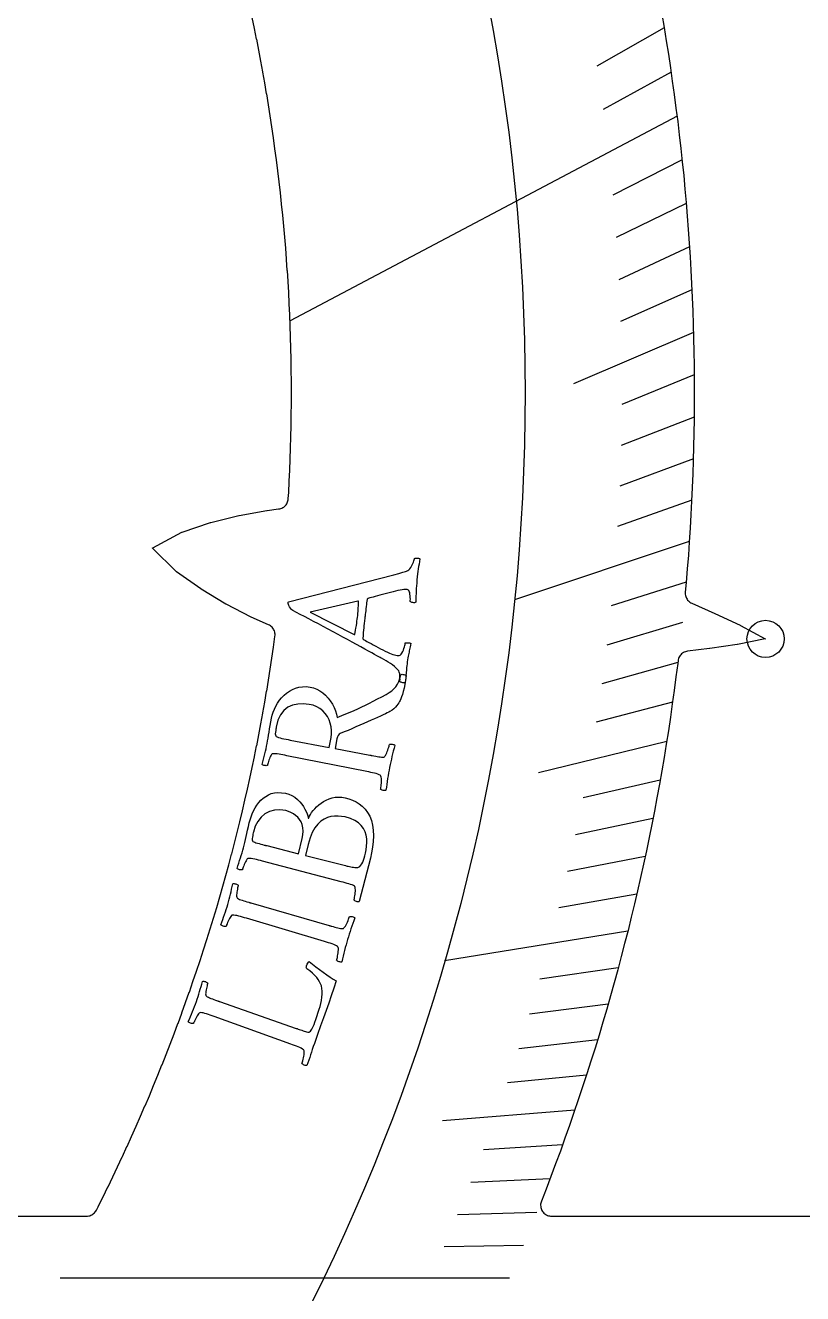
# Model space of a CAD drawing. Header units: millimetres. Extents: x -70 to 70, y -70 to 70.
# Drawn here: x 34.99 to 52.59, y -0.35 to 28.38 of the extents above; entities that cross this region are included whole.
import ezdxf

# ---------------------------------------------------------------- set-up
doc = ezdxf.new("R2010")
doc.units = ezdxf.units.MM
for name, color, linetype in [('CUT_INNER', 6, 'Continuous'), ('ENGRAVE', 7, 'Continuous'), ('ENGRAVE_FINE', 8, 'Continuous'), ('TEXT', 5, 'Continuous')]:
    doc.layers.add(name, color=color, linetype=linetype)

msp = doc.modelspace()

# ---------------------------------------------------------------- linework, layer by layer
at = {"layer": 'CUT_INNER'}
for points in [[(28.7824, 1.404), (36.3717, 1.404), (36.3966, 1.4053), (36.4214, 1.409), (36.4456, 1.4152), (36.4691, 1.4238), (36.4916, 1.4347), (36.513, 1.4478), (36.5329, 1.4629), (36.5512, 1.48), (36.5677, 1.4988), (36.5822, 1.5192), (36.5946, 1.5409), (36.6343, 1.6191), (36.635, 1.6205), (36.7467, 1.8442), (36.7474, 1.8456), (36.8578, 2.07), (36.8585, 2.0714), (36.9675, 2.2965), (36.9682, 2.2979), (37.0758, 2.5237), (37.0765, 2.5251), (37.1827, 2.7515), (37.1834, 2.7529), (37.2882, 2.98), (37.2888, 2.9814), (37.3923, 3.2091), (37.3929, 3.2105), (37.495, 3.4389), (37.4956, 3.4403), (37.5963, 3.6692), (37.5969, 3.6707), (37.6961, 3.9002), (37.6967, 3.9017), (37.7946, 4.1318), (37.7952, 4.1333), (37.8916, 4.364), (37.8922, 4.3655), (37.9872, 4.5968), (37.9878, 4.5983), (38.0814, 4.8302), (38.0819, 4.8316), (38.1741, 5.0642), (38.1747, 5.0656), (38.2654, 5.2987), (38.266, 5.3001), (38.3553, 5.5338), (38.3558, 5.5352), (38.4437, 5.7694), (38.4442, 5.7708), (38.5306, 6.0055), (38.5312, 6.007), (38.6161, 6.2422), (38.6167, 6.2437), (38.7002, 6.4794), (38.7007, 6.4809), (38.7828, 6.7171), (38.7833, 6.7186), (38.8639, 6.9553), (38.8644, 6.9568), (38.9436, 7.1941), (38.9441, 7.1955), (39.0218, 7.4333), (39.0223, 7.4347), (39.0986, 7.6729), (39.099, 7.6744), (39.1738, 7.9131), (39.1743, 7.9145), (39.2476, 8.1537), (39.2481, 8.1551), (39.32, 8.3947), (39.3204, 8.3962), (39.3908, 8.6362), (39.3912, 8.6377), (39.4601, 8.8781), (39.4606, 8.8796), (39.528, 9.1204), (39.5284, 9.1219), (39.5944, 9.3632), (39.5948, 9.3647), (39.6593, 9.6063), (39.6597, 9.6078), (39.7227, 9.8499), (39.7231, 9.8513), (39.7846, 10.0938), (39.785, 10.0953), (39.845, 10.3381), (39.8453, 10.3396), (39.9039, 10.5828), (39.9042, 10.5842), (39.9613, 10.8278), (39.9616, 10.8293), (40.0172, 11.0732), (40.0175, 11.0746), (40.0716, 11.3189), (40.0719, 11.3204), (40.1245, 11.5649), (40.1248, 11.5664), (40.1758, 11.8113), (40.1761, 11.8128), (40.2257, 12.0579), (40.226, 12.0594), (40.274, 12.3049), (40.2743, 12.3064), (40.3209, 12.5522), (40.3211, 12.5537), (40.3662, 12.7997), (40.3664, 12.8012), (40.4099, 13.0475), (40.4102, 13.049), (40.4522, 13.2956), (40.4525, 13.2971), (40.493, 13.5439), (40.4932, 13.5455), (40.5322, 13.7925), (40.5324, 13.794), (40.5699, 14.0413), (40.5701, 14.0429), (40.606, 14.2904), (40.6063, 14.2919), (40.6402, 14.5362), (40.6424, 14.561), (40.6421, 14.5859), (40.6394, 14.6106), (40.6342, 14.6349), (40.6266, 14.6586), (40.6167, 14.6814), (40.6046, 14.7031), (40.5904, 14.7235), (40.5743, 14.7424), (40.5563, 14.7596), (40.5367, 14.7749), (40.5157, 14.7882), (40.4935, 14.7994), (40.1048, 14.9709), (40.0981, 14.9741), (39.5316, 15.2657), (39.5246, 15.2696), (38.9654, 15.6045), (38.9574, 15.6097), (38.4072, 16), (38.4031, 16.0032), (38.3992, 16.0067), (37.8698, 16.5352), (37.8659, 16.5394), (37.8708, 16.5424), (38.5309, 16.8944), (38.5356, 16.8967), (38.5405, 16.8985), (39.1802, 17.1123), (39.1895, 17.115), (39.8218, 17.2731), (39.8297, 17.2748), (40.4564, 17.3894), (40.4637, 17.3905), (40.7238, 17.4221), (40.7483, 17.4264), (40.7722, 17.433), (40.7954, 17.442), (40.8175, 17.4532), (40.8385, 17.4666), (40.858, 17.4819), (40.8758, 17.4992), (40.8919, 17.5181), (40.9061, 17.5385), (40.9181, 17.5603), (40.9279, 17.5831), (40.9354, 17.6068), (40.9405, 17.6311), (40.9432, 17.6558), (40.9513, 17.7956), (40.9514, 17.7971), (40.9645, 18.0469), (40.9645, 18.0484), (40.976, 18.2983), (40.9761, 18.2998), (40.9861, 18.5497), (40.9861, 18.5513), (40.9946, 18.8012), (40.9946, 18.8028), (41.0015, 19.0528), (41.0016, 19.0543), (41.0069, 19.3044), (41.007, 19.3059), (41.0108, 19.556), (41.0108, 19.5576), (41.0131, 19.8077), (41.0131, 19.8092), (41.0139, 20.0593), (41.0139, 20.0609), (41.0131, 20.311), (41.0131, 20.3125), (41.0108, 20.5626), (41.0108, 20.5642), (41.007, 20.8143), (41.0069, 20.8158), (41.0016, 21.0659), (41.0015, 21.0674), (40.9946, 21.3174), (40.9946, 21.319), (40.9861, 21.5689), (40.9861, 21.5705), (40.9761, 21.8204), (40.976, 21.8219), (40.9645, 22.0718), (40.9645, 22.0733), (40.9514, 22.3231), (40.9513, 22.3246), (40.9368, 22.5743), (40.9367, 22.5759), (40.9206, 22.8255), (40.9205, 22.827), (40.9028, 23.0765), (40.9027, 23.078), (40.8836, 23.3274), (40.8834, 23.3289), (40.8627, 23.5782), (40.8626, 23.5797), (40.8404, 23.8289), (40.8402, 23.8304), (40.8165, 24.0794), (40.8163, 24.0809), (40.7911, 24.3298), (40.7909, 24.3313), (40.7641, 24.58), (40.7639, 24.5815), (40.7356, 24.83), (40.7354, 24.8315), (40.7056, 25.0799), (40.7054, 25.0814), (40.674, 25.3295), (40.6738, 25.3311), (40.6409, 25.579), (40.6407, 25.5805), (40.6063, 25.8283), (40.606, 25.8298), (40.5701, 26.0773), (40.5699, 26.0788), (40.5324, 26.3261), (40.5322, 26.3277), (40.4932, 26.5747), (40.493, 26.5762), (40.4525, 26.8231), (40.4522, 26.8246), (40.4102, 27.0712), (40.4099, 27.0727), (40.3664, 27.319), (40.3662, 27.3205), (40.3211, 27.5665), (40.3209, 27.568), (40.2743, 27.8138), (40.274, 27.8153), (40.226, 28.0608), (40.2257, 28.0623), (40.1761, 28.3074), (40.1758, 28.3089), (40.1248, 28.5538)], [(49.4016, 28.6329), (49.4533, 28.3296), (49.5031, 28.026), (49.551, 27.7221), (49.5971, 27.4179), (49.6413, 27.1134), (49.6837, 26.8087), (49.7241, 26.5037), (49.7627, 26.1985), (49.7995, 25.8931), (49.8343, 25.5874), (49.8673, 25.2815), (49.8984, 24.9754), (49.9276, 24.6692), (49.955, 24.3627), (49.9804, 24.0561), (50.004, 23.7494), (50.0257, 23.4425), (50.0455, 23.1355), (50.0634, 22.8283), (50.0795, 22.5211), (50.0936, 22.2138), (50.1059, 21.9064), (50.1163, 21.5989), (50.1248, 21.2914), (50.1314, 20.9838), (50.1361, 20.6762), (50.139, 20.3685), (50.1399, 20.0609), (50.139, 19.7532), (50.1361, 19.4456), (50.1314, 19.1379), (50.1248, 18.8304), (50.1163, 18.5228), (50.106, 18.2153), (50.0937, 17.9079), (50.0795, 17.6006), (50.0635, 17.2934), (50.0456, 16.9862), (50.0258, 16.6792), (50.0041, 16.3723), (49.9805, 16.0656), (49.9551, 15.759), (49.9353, 15.537), (49.9343, 15.5133), (49.9356, 15.4895), (49.9391, 15.466), (49.9449, 15.4429), (49.9528, 15.4204), (49.9628, 15.3988), (49.9749, 15.3783), (49.9888, 15.359), (50.0045, 15.3411), (50.0218, 15.3248), (50.0406, 15.3102), (50.0607, 15.2975), (50.082, 15.2867), (50.6036, 15.0527), (50.6048, 15.0522), (51.1784, 14.7876), (51.1851, 14.7842), (51.7478, 14.4824), (51.7526, 14.4795), (51.7472, 14.4782), (51.1211, 14.3527), (51.1137, 14.3515), (50.488, 14.2647), (50.4867, 14.2646), (49.9866, 14.2006), (49.9615, 14.1961), (49.937, 14.1891), (49.9134, 14.1796), (49.8909, 14.1678), (49.8697, 14.1537), (49.85, 14.1376), (49.8321, 14.1195), (49.8161, 14.0997), (49.8022, 14.0784), (49.7905, 14.0558), (49.7812, 14.0321), (49.7744, 14.0076), (49.77, 13.9825), (49.7629, 13.9232), (49.7243, 13.618), (49.6839, 13.313), (49.6415, 13.0083), (49.5973, 12.7038), (49.5513, 12.3996), (49.5033, 12.0957), (49.4535, 11.7921), (49.4019, 11.4888), (49.3483, 11.1859), (49.293, 10.8832), (49.2357, 10.581), (49.1766, 10.279), (49.1157, 9.9775), (49.0529, 9.6763), (48.9883, 9.3755), (48.9218, 9.0751), (48.8535, 8.7752), (48.7833, 8.4756), (48.7113, 8.1765), (48.6375, 7.8778), (48.5618, 7.5796), (48.4843, 7.2819), (48.405, 6.9846), (48.3238, 6.6879), (48.2409, 6.3916), (48.1561, 6.0959), (48.0695, 5.8007), (47.9811, 5.506), (47.8909, 5.2118), (47.7989, 4.9183), (47.7051, 4.6253), (47.6095, 4.3328), (47.5121, 4.041), (47.4129, 3.7498), (47.3119, 3.4592), (47.2092, 3.1692), (47.1047, 2.8798), (46.9984, 2.5911), (46.8903, 2.3031), (46.7804, 2.0157), (46.6749, 1.7447), (46.6673, 1.7217), (46.6618, 1.698), (46.6587, 1.674), (46.658, 1.6497), (46.6595, 1.6255), (46.6635, 1.6015), (46.6697, 1.5781), (46.6782, 1.5554), (46.6888, 1.5336), (46.7016, 1.5129), (46.7162, 1.4935), (46.7327, 1.4757), (46.7508, 1.4596), (46.7704, 1.4452), (46.7913, 1.4329), (46.8132, 1.4226), (46.8361, 1.4145), (46.8597, 1.4087), (46.8837, 1.4052), (46.9079, 1.404), (58.7938, 1.404)]]:
    msp.add_lwpolyline(points, dxfattribs=at)
at = {"layer": 'ENGRAVE'}
for points in [[(49.7473, 26.3227), (40.9817, 21.6846)], [(50.0263, 16.6873), (46.0686, 15.3671)], [(48.6328, 7.8591), (44.4821, 7.1883)], [(45.9522, 0), (35.7734, 0)]]:
    msp.add_lwpolyline(points, dxfattribs=at)
for centre, radius in [((0, 20.0601), 46.307), ((51.7534, 14.4794), 0.4212)]:
    msp.add_circle(centre, radius, dxfattribs=at)
at = {"layer": 'ENGRAVE_FINE'}
for points in [[(49.4546, 28.3216), (47.931, 27.4491)], [(49.6115, 27.3199), (48.0715, 26.4718)], [(49.8621, 25.3306), (48.2906, 24.5322)], [(49.9566, 24.3439), (48.37, 23.5707)], [(50.031, 23.3629), (48.4299, 22.6153)], [(50.0858, 22.3882), (48.4706, 21.6662)], [(50.1215, 21.42), (47.4017, 20.2576)], [(50.1383, 20.4586), (48.4965, 19.7886)], [(50.1368, 19.5043), (48.4824, 18.8607)], [(50.1174, 18.5575), (48.4509, 17.9405)], [(50.0804, 17.6185), (48.4024, 17.0281)], [(49.9556, 15.7644), (48.2559, 15.2281)], [(49.8685, 14.8499), (48.1588, 14.3408)], [(49.7655, 13.9441), (48.0463, 13.4624)], [(49.647, 13.047), (47.9189, 12.5929)], [(49.5135, 12.159), (46.613, 11.4467)], [(49.3652, 11.2801), (47.6207, 10.8815)], [(49.2026, 10.4106), (47.4508, 10.0399)], [(49.0261, 9.5505), (47.2674, 9.2079)], [(48.836, 8.6999), (47.0711, 8.3855)], [(48.4167, 7.028), (46.6407, 6.7702)], [(48.1881, 6.2068), (46.4075, 5.9774)], [(47.9475, 5.3955), (46.1628, 5.1947)], [(47.6951, 4.5943), (45.9068, 4.422)], [(47.4312, 3.8031), (44.4388, 3.5632)], [(47.1563, 3.0221), (45.3625, 2.9071)], [(46.8706, 2.2512), (45.0749, 2.165)], [(46.5745, 1.4906), (44.7774, 1.4331)], [(46.2682, 0.7402), (44.4703, 0.7114)]]:
    msp.add_lwpolyline(points, dxfattribs=at)
at = {"layer": 'TEXT'}
for points in [[(43.0519, 14.0411), (43.0455, 14.0447), (43.0265, 14.0553), (42.9949, 14.073), (42.9505, 14.0978), (42.8953, 14.1285), (42.8309, 14.164), (42.7575, 14.2042), (42.6749, 14.2492), (42.5853, 14.2981), (42.4908, 14.35), (42.3914, 14.4048), (42.287, 14.4625), (42.1793, 14.5218), (42.0699, 14.5814), (41.9588, 14.6412), (41.846, 14.7012), (41.7336, 14.7606), (41.6234, 14.8188), (41.5155, 14.8755), (41.4099, 14.931), (41.3085, 14.9841), (41.2134, 15.0338), (41.1245, 15.0802), (41.0419, 15.1233), (41.0251, 15.1363), (41.0078, 15.1545), (40.99, 15.1777), (40.9717, 15.206), (40.9557, 15.2348), (40.9447, 15.2595), (40.9387, 15.2802), (40.9379, 15.2969), (40.9385, 15.3006), (40.9392, 15.3036), (40.9402, 15.3057), (40.9413, 15.307), (40.9427, 15.3083), (40.9445, 15.3104), (40.9466, 15.3132), (40.9491, 15.3167), (43.3317, 15.931), (43.449, 15.9637), (43.5367, 15.9888), (43.5949, 16.0061), (43.6235, 16.0155), (43.6481, 16.0271), (43.6716, 16.0442), (43.6939, 16.0668), (43.715, 16.0948), (43.7343, 16.1257), (43.7511, 16.1568), (43.7654, 16.1882), (43.7771, 16.2198), (43.7865, 16.2487), (43.7933, 16.2719), (43.7977, 16.2894), (43.7997, 16.3012), (43.8129, 16.3077), (43.8288, 16.3111), (43.8476, 16.3115), (43.8691, 16.3088), (43.8896, 16.3048), (43.9055, 16.3011), (43.9167, 16.2979), (43.9233, 16.2951), (43.9136, 16.2321), (43.9043, 16.1725), (43.8955, 16.1163), (43.8873, 16.0634), (43.8795, 16.0096), (43.8719, 15.9507), (43.8646, 15.8867), (43.8576, 15.8176), (43.8509, 15.7447), (43.8455, 15.6781), (43.8415, 15.6179), (43.839, 15.564), (43.8369, 15.5101), (43.8343, 15.4497), (43.8312, 15.3828), (43.8277, 15.3095), (43.8164, 15.303), (43.8021, 15.2993), (43.7848, 15.2985), (43.7645, 15.3006), (43.7444, 15.3049), (43.7278, 15.3108), (43.7148, 15.3182), (43.7052, 15.3273), (43.7067, 15.3503), (43.7069, 15.3791), (43.7057, 15.4136), (43.7032, 15.4539), (43.6989, 15.4938), (43.6925, 15.5272), (43.6841, 15.554), (43.6735, 15.5742), (43.6639, 15.5831), (43.6507, 15.5901), (43.6341, 15.5952), (43.6139, 15.5983), (43.5905, 15.5989), (43.5599, 15.5966), (43.522, 15.5913), (43.4769, 15.5832), (43.4266, 15.5728), (43.3731, 15.5609), (43.3163, 15.5474), (43.2563, 15.5323), (43.1951, 15.5164), (43.1347, 15.5005), (43.0752, 15.4845), (43.0165, 15.4685), (42.9607, 15.4533), (42.9101, 15.4395), (42.8646, 15.4271), (42.8243, 15.4161), (42.7912, 15.4071), (42.7676, 15.4007), (42.7535, 15.3968), (42.7488, 15.3956), (42.7481, 15.3951), (42.7463, 15.3936), (42.7433, 15.3912), (42.739, 15.3878), (42.7347, 15.3839), (42.7315, 15.3798), (42.7294, 15.3756), (42.7283, 15.3713), (42.7226, 15.3369), (42.717, 15.2986), (42.7114, 15.2564), (42.7059, 15.2104), (42.7005, 15.1633), (42.6953, 15.1178), (42.6902, 15.0739), (42.6853, 15.0317), (42.684, 15.0208), (42.6827, 15.0099), (42.6814, 14.999), (42.6801, 14.9881), (42.6788, 14.9775), (42.6776, 14.9674), (42.6765, 14.9579), (42.6754, 14.9489), (42.668, 14.886), (42.6613, 14.8279), (42.6555, 14.7748), (42.6504, 14.7265), (42.6458, 14.6773), (42.6411, 14.6215), (42.6362, 14.5591), (42.6313, 14.49), (42.6314, 14.4875), (42.6322, 14.4843), (42.6338, 14.4805), (42.6362, 14.4761), (42.6385, 14.4719), (42.6402, 14.4689), (42.6413, 14.4671), (42.6416, 14.4665), (42.6468, 14.4637), (42.6624, 14.4555), (42.6884, 14.4416), (42.7249, 14.4223), (42.7684, 14.399), (42.8158, 14.3736), (42.8671, 14.3459), (42.9223, 14.316), (42.9785, 14.2857), (43.033, 14.257), (43.0858, 14.2298), (43.1367, 14.2043), (43.1868, 14.1791), (43.2329, 14.1581), (43.2752, 14.1412), (43.3136, 14.1285), (43.3482, 14.1188), (43.3792, 14.1111), (43.4065, 14.1052), (43.4302, 14.1012), (43.4536, 14.1024), (43.4757, 14.1125), (43.4966, 14.1316), (43.5161, 14.1596), (43.5338, 14.1925), (43.5491, 14.2264), (43.562, 14.2612), (43.5724, 14.2969), (43.5806, 14.3296), (43.5868, 14.3555), (43.591, 14.3746), (43.5931, 14.3869), (43.6004, 14.3902), (43.6122, 14.3924), (43.6286, 14.3934), (43.6496, 14.3932), (43.6713, 14.3918), (43.6897, 14.3891), (43.7049, 14.3852), (43.7169, 14.3799), (43.7094, 14.3393), (43.7022, 14.3018), (43.6954, 14.2674), (43.689, 14.236), (43.6828, 14.2062), (43.6766, 14.1764), (43.6703, 14.1466), (43.6641, 14.1168), (43.6577, 14.0846), (43.6513, 14.0476), (43.6446, 14.0058), (43.6379, 13.9592), (43.6315, 13.9121), (43.6263, 13.8688), (43.622, 13.8294), (43.6189, 13.7938), (43.6163, 13.7601), (43.6136, 13.7263), (43.6109, 13.6926), (43.6082, 13.6589), (43.6052, 13.623), (43.6014, 13.5826), (43.597, 13.5377), (43.5918, 13.4885), (43.5845, 13.4856), (43.5728, 13.4845), (43.5566, 13.4852), (43.5359, 13.4878), (43.5145, 13.4916), (43.4964, 13.496), (43.4814, 13.5011), (43.4695, 13.5069), (43.4718, 13.5305), (43.4727, 13.5614), (43.4721, 13.5997), (43.4701, 13.6452), (43.4652, 13.6905), (43.456, 13.7283), (43.4427, 13.7584), (43.4252, 13.7809), (43.387, 13.819), (43.3461, 13.855), (43.3022, 13.8888), (43.2556, 13.9203), (43.2068, 13.9507), (43.1566, 13.981), (43.1049, 14.0111), (43.0519, 14.0411)], [(41.438, 15.0885), (42.4334, 14.5775), (42.434, 14.5776), (42.4357, 14.5778), (42.4385, 14.5781), (42.4424, 14.5786), (42.4464, 14.5793), (42.4494, 14.5804), (42.4512, 14.582), (42.452, 14.5839), (42.4596, 14.6269), (42.4674, 14.6739), (42.4754, 14.7251), (42.4836, 14.7804), (42.4913, 14.8349), (42.498, 14.8838), (42.5036, 14.927), (42.5083, 14.9645), (42.5138, 15.0132), (42.5185, 15.0596), (42.5222, 15.1036), (42.5251, 15.1452), (42.5276, 15.1865), (42.5304, 15.2298), (42.5332, 15.275), (42.5363, 15.322), (42.536, 15.3261), (42.5343, 15.3294), (42.5312, 15.3321), (42.5265, 15.3341), (42.5218, 15.3356), (42.5185, 15.3367), (42.5165, 15.3373), (42.5158, 15.3375)], [(40.5624, 12.6853), (40.5778, 12.7536), (40.5993, 12.822), (40.6269, 12.8903), (40.6604, 12.9588), (40.6995, 13.0254), (40.7433, 13.0883), (40.7921, 13.1476), (40.8457, 13.2033), (40.9041, 13.2537), (40.9671, 13.2973), (41.0348, 13.3342), (41.1073, 13.3642), (41.1842, 13.3856), (41.2652, 13.3968), (41.3505, 13.3977), (41.4399, 13.3881), (41.5149, 13.3708), (41.587, 13.3432), (41.6564, 13.3054), (41.7229, 13.2573), (41.7854, 13.2014), (41.8424, 13.1402), (41.8941, 13.0737), (41.9402, 13.0019), (41.9797, 12.9274), (42.0112, 12.8526), (42.0347, 12.7777), (42.0502, 12.7028), (42.1515, 12.7421), (42.2487, 12.7813), (42.3419, 12.8204), (42.4311, 12.8592), (42.5182, 12.8985), (42.6052, 12.9392), (42.6921, 12.9812), (42.7789, 13.0246), (42.8678, 13.0701), (42.9614, 13.1184), (43.0595, 13.1697), (43.1622, 13.2238), (43.2269, 13.2621), (43.2842, 13.3036), (43.3342, 13.3483), (43.3768, 13.3963), (43.4133, 13.4506), (43.445, 13.5146), (43.4719, 13.5881), (43.494, 13.6712), (43.5057, 13.6768), (43.5207, 13.6786), (43.5391, 13.6764), (43.5608, 13.6704), (43.5818, 13.6631), (43.5979, 13.657), (43.6092, 13.6522), (43.6157, 13.6487), (43.5992, 13.5444), (43.582, 13.4495), (43.5641, 13.3642), (43.5455, 13.2884), (43.5269, 13.2223), (43.509, 13.1661), (43.4917, 13.1197), (43.4751, 13.0832), (43.4612, 13.0604), (43.4442, 13.0336), (43.4239, 13.0027), (43.4005, 12.9679), (43.3718, 12.9319), (43.3359, 12.8978), (43.2926, 12.8655), (43.2421, 12.835), (43.2179, 12.8226), (43.1846, 12.8061), (43.1422, 12.7855), (43.0907, 12.7608), (43.0317, 12.7329), (42.9666, 12.7028), (42.8956, 12.6705), (42.8185, 12.6359), (42.7369, 12.5997), (42.6527, 12.5626), (42.5656, 12.5244), (42.4759, 12.4852), (42.3852, 12.4461), (42.2955, 12.4081), (42.2067, 12.3713), (42.119, 12.3356), (42.0923, 12.3189), (42.0708, 12.2934), (42.0544, 12.2593), (42.043, 12.2164), (42.0016, 11.9976), (42.7909, 11.8461), (42.7974, 11.8448), (42.8039, 11.8436), (42.8104, 11.8423), (42.8169, 11.8411), (42.8234, 11.8398), (42.8299, 11.8386), (42.8364, 11.8373), (42.8429, 11.8361), (42.8832, 11.8285), (42.9216, 11.8215), (42.9582, 11.8152), (42.993, 11.8096), (43.0254, 11.8052), (43.0552, 11.8027), (43.0822, 11.8023), (43.1065, 11.8037), (43.1185, 11.8094), (43.1313, 11.8218), (43.1448, 11.8409), (43.159, 11.8668), (43.1729, 11.8966), (43.1857, 11.9279), (43.1973, 11.9605), (43.2077, 11.9945), (43.2167, 12.0265), (43.2237, 12.0532), (43.2289, 12.0745), (43.2323, 12.0904), (43.2437, 12.0944), (43.2581, 12.0965), (43.2755, 12.0966), (43.2959, 12.0947), (43.316, 12.0908), (43.3323, 12.0851), (43.3449, 12.0775), (43.3539, 12.068), (43.3375, 12.0031), (43.3216, 11.9395), (43.3061, 11.8773), (43.291, 11.8165), (43.2765, 11.7559), (43.2625, 11.6943), (43.2491, 11.6317), (43.2362, 11.5682), (43.2244, 11.506), (43.2132, 11.4432), (43.2026, 11.3796), (43.1926, 11.3154), (43.1829, 11.2505), (43.1733, 11.185), (43.1637, 11.1189), (43.1542, 11.0522), (43.1424, 11.0468), (43.1278, 11.0445), (43.1105, 11.0454), (43.0905, 11.0494), (43.0709, 11.0554), (43.0548, 11.0621), (43.0422, 11.0694), (43.0332, 11.0775), (43.0361, 11.0935), (43.0394, 11.1152), (43.0429, 11.1425), (43.0468, 11.1755), (43.05, 11.2111), (43.0517, 11.2461), (43.0519, 11.2805), (43.0504, 11.3144), (43.0472, 11.3444), (43.042, 11.367), (43.0346, 11.3824), (43.0253, 11.3904), (42.999, 11.4038), (42.9685, 11.4161), (42.9339, 11.4272), (42.8951, 11.4372), (42.8533, 11.4465), (42.8099, 11.456), (42.7648, 11.4655), (42.718, 11.475), (40.9119, 11.8337), (40.8649, 11.843), (40.8192, 11.8517), (40.7748, 11.86), (40.7318, 11.8677), (40.6912, 11.8738), (40.6543, 11.8773), (40.6211, 11.8782), (40.5917, 11.8765), (40.5784, 11.8734), (40.5653, 11.8629), (40.5524, 11.8452), (40.5397, 11.8202), (40.5275, 11.7911), (40.5159, 11.7615), (40.505, 11.7311), (40.4948, 11.7001), (40.4859, 11.6711), (40.4787, 11.6468), (40.4734, 11.6273), (40.4699, 11.6125), (40.4585, 11.6091), (40.4441, 11.6077), (40.4267, 11.6082), (40.4064, 11.6107), (40.3864, 11.615), (40.3702, 11.621), (40.3576, 11.6286), (40.3489, 11.6378), (40.3639, 11.6987), (40.379, 11.7589), (40.3941, 11.8182), (40.4093, 11.8768), (40.4239, 11.9349), (40.4377, 11.9929), (40.4505, 12.0508), (40.4623, 12.1087), (40.474, 12.1698), (40.4855, 12.2334), (40.4968, 12.2994), (40.5079, 12.3679), (40.5195, 12.44), (40.5325, 12.5169), (40.5468, 12.5987), (40.5624, 12.6853)], [(41.4153, 12.9967), (41.2808, 13.0103), (41.1556, 13.0037), (41.0398, 12.9771), (40.9334, 12.9305), (40.8407, 12.86), (40.7657, 12.7617), (40.7084, 12.6355), (40.6685, 12.4814), (40.6648, 12.4602), (40.6608, 12.434), (40.6563, 12.4027), (40.6514, 12.3664), (40.6487, 12.3313), (40.6507, 12.3037), (40.6575, 12.2834), (40.6691, 12.2706), (40.6906, 12.2588), (40.7192, 12.2475), (40.7549, 12.2367), (40.7978, 12.2265), (40.8444, 12.2166), (40.8913, 12.2069), (40.9385, 12.1974), (40.986, 12.1882), (41.8715, 12.0225), (41.9136, 12.245), (41.9238, 12.3262), (41.9239, 12.4074), (41.9141, 12.4883), (41.8942, 12.569), (41.8649, 12.6469), (41.8267, 12.7193), (41.7795, 12.7862), (41.7235, 12.8477), (41.6589, 12.901), (41.586, 12.9436), (41.5048, 12.9755), (41.4153, 12.9967)], [(40.0588, 10.314), (40.0773, 10.3815), (40.0999, 10.4491), (40.1268, 10.5169), (40.1577, 10.5847), (40.1928, 10.6506), (40.2318, 10.7124), (40.2749, 10.7701), (40.3221, 10.8237), (40.3737, 10.8718), (40.4301, 10.9129), (40.4915, 10.9471), (40.5577, 10.9743), (40.6291, 10.9926), (40.706, 11), (40.7883, 10.9964), (40.8761, 10.9818), (40.9529, 10.96), (41.024, 10.9298), (41.0892, 10.8912), (41.1485, 10.8442), (41.2016, 10.792), (41.2479, 10.7378), (41.2876, 10.6818), (41.3205, 10.6238), (41.3472, 10.5673), (41.3682, 10.5157), (41.3834, 10.4689), (41.3929, 10.427), (41.3961, 10.4213), (41.4001, 10.4187), (41.4047, 10.4193), (41.4102, 10.423), (41.4242, 10.4615), (41.4443, 10.502), (41.4705, 10.5445), (41.5028, 10.5889), (41.5405, 10.6337), (41.5833, 10.6771), (41.6311, 10.7192), (41.684, 10.76), (41.7411, 10.7974), (41.8017, 10.8294), (41.8659, 10.856), (41.9337, 10.8772), (42.0043, 10.8912), (42.0769, 10.8964), (42.1516, 10.8929), (42.2282, 10.8804), (42.3164, 10.8572), (42.3996, 10.8267), (42.4778, 10.7891), (42.551, 10.7442), (42.6189, 10.6902), (42.6808, 10.625), (42.7368, 10.5487), (42.7868, 10.4612), (42.826, 10.3657), (42.8528, 10.2601), (42.8671, 10.1445), (42.8689, 10.0189), (42.8614, 9.8893), (42.8481, 9.7615), (42.8289, 9.6357), (42.8038, 9.5118), (42.5502, 8.5314), (42.538, 8.5266), (42.5234, 8.5252), (42.5062, 8.5271), (42.4864, 8.5323), (42.4672, 8.5394), (42.4515, 8.547), (42.4394, 8.5551), (42.4309, 8.5637), (42.4347, 8.5795), (42.4392, 8.6009), (42.4444, 8.628), (42.4502, 8.6607), (42.4555, 8.6961), (42.4592, 8.7309), (42.4614, 8.7653), (42.462, 8.7992), (42.4605, 8.8293), (42.4566, 8.8522), (42.4502, 8.868), (42.4413, 8.8766), (42.4159, 8.8915), (42.3862, 8.9056), (42.3522, 8.9187), (42.3141, 8.9309), (42.273, 8.9427), (42.2302, 8.9547), (42.1857, 8.9668), (42.1395, 8.9791), (40.3587, 9.4474), (40.3124, 9.4594), (40.2673, 9.4709), (40.2235, 9.4817), (40.1809, 9.4919), (40.1408, 9.5004), (40.1042, 9.5061), (40.0711, 9.5089), (40.0416, 9.5089), (40.0281, 9.5066), (40.0144, 9.4969), (40.0005, 9.48), (39.9864, 9.4557), (39.9724, 9.4274), (39.959, 9.398), (39.9462, 9.3677), (39.934, 9.3364), (39.9231, 9.3071), (39.9144, 9.2827), (39.9078, 9.2631), (39.9034, 9.2485), (39.8918, 9.2458), (39.8773, 9.2452), (39.86, 9.2467), (39.8399, 9.2504), (39.8202, 9.2559), (39.8043, 9.2628), (39.7923, 9.2711), (39.7841, 9.2808), (39.8027, 9.3409), (39.8214, 9.4004), (39.8402, 9.4594), (39.859, 9.5178), (39.8773, 9.5759), (39.8945, 9.6336), (39.9108, 9.6911), (39.926, 9.7483), (39.9413, 9.8085), (39.9564, 9.871), (39.9714, 9.9356), (39.9862, 10.0024), (40.0019, 10.0728), (40.0192, 10.1482), (40.0382, 10.2286), (40.0588, 10.314)], [(41.1726, 9.6145), (41.2576, 9.9554), (41.2746, 10.0447), (41.28, 10.1273), (41.2741, 10.2031), (41.2567, 10.272), (41.2302, 10.3343), (41.1967, 10.3901), (41.1562, 10.4393), (41.1088, 10.4821), (41.0567, 10.5184), (41.0023, 10.5483), (40.9456, 10.5717), (40.8865, 10.5889), (40.7522, 10.6086), (40.6286, 10.6033), (40.516, 10.5729), (40.4141, 10.5177), (40.3255, 10.4412), (40.2525, 10.3468), (40.1949, 10.2345), (40.1528, 10.1042), (40.1478, 10.0832), (40.1422, 10.0573), (40.1359, 10.0264), (40.1289, 9.9904), (40.1242, 9.9556), (40.1246, 9.9278), (40.1302, 9.9072), (40.141, 9.8937), (40.1591, 9.8832), (40.1824, 9.8728), (40.2108, 9.8625), (40.2444, 9.8522), (40.281, 9.8419), (40.3189, 9.8317), (40.3578, 9.8214), (40.3979, 9.8111), (40.4062, 9.8089), (40.414, 9.807), (40.4212, 9.8051), (40.4279, 9.8035), (40.4343, 9.8018), (40.4407, 9.8002), (40.4471, 9.7986), (40.4536, 9.7969)], [(41.331, 9.5743), (42.2384, 9.3441), (42.2554, 9.3399), (42.2765, 9.335), (42.3017, 9.3293), (42.331, 9.3229), (42.362, 9.3166), (42.3924, 9.3114), (42.4222, 9.3071), (42.4514, 9.3039), (42.478, 9.3021), (42.4999, 9.302), (42.5171, 9.3037), (42.5297, 9.3072), (42.5596, 9.3275), (42.5858, 9.3537), (42.6084, 9.3857), (42.6272, 9.4236), (42.6439, 9.4667), (42.66, 9.5143), (42.6754, 9.5664), (42.6901, 9.623), (42.7067, 9.7039), (42.7171, 9.7855), (42.7211, 9.8677), (42.7189, 9.9505), (42.7073, 10.0316), (42.683, 10.109), (42.6462, 10.1825), (42.5967, 10.2523), (42.532, 10.3152), (42.4494, 10.3683), (42.3491, 10.4117), (42.2309, 10.4454), (42.1511, 10.4596), (42.0709, 10.466), (41.9903, 10.4647), (41.9094, 10.4556), (41.8298, 10.4352), (41.7533, 10.3999), (41.6797, 10.3498), (41.6091, 10.2849), (41.5439, 10.2018), (41.4863, 10.0973), (41.4362, 9.9712), (41.3934, 9.8235)], [(39.5726, 8.4658), (39.5892, 8.5241), (39.6048, 8.5819), (39.6192, 8.6393), (39.6325, 8.6961), (39.6455, 8.7532), (39.6591, 8.8116), (39.6732, 8.8711), (39.6879, 8.9319), (39.6999, 8.936), (39.7145, 8.937), (39.7317, 8.9348), (39.7514, 8.9294), (39.7706, 8.9223), (39.7863, 8.9147), (39.7984, 8.9068), (39.8069, 8.8985), (39.8032, 8.8837), (39.7988, 8.8635), (39.7938, 8.8381), (39.7881, 8.8073), (39.7827, 8.7743), (39.7782, 8.7421), (39.7749, 8.7107), (39.7726, 8.6801), (39.7725, 8.6526), (39.7757, 8.6308), (39.7823, 8.6147), (39.7921, 8.6041), (39.8134, 8.5921), (39.8382, 8.5804), (39.8665, 8.5691), (39.8984, 8.5581), (39.9328, 8.5472), (39.969, 8.5361), (40.0068, 8.5247), (40.0463, 8.5132), (40.0526, 8.5114), (40.059, 8.5096), (40.0654, 8.5077), (40.0717, 8.5059), (40.0781, 8.5041), (40.0845, 8.5022), (40.0908, 8.5004), (40.0972, 8.4985), (41.8665, 7.9884), (41.8729, 7.9866), (41.8792, 7.9847), (41.8856, 7.9829), (41.892, 7.981), (41.8983, 7.9792), (41.9047, 7.9774), (41.9111, 7.9755), (41.9174, 7.9737), (41.9568, 7.9625), (41.9945, 7.9521), (42.0303, 7.9425), (42.0644, 7.9336), (42.0963, 7.9263), (42.1257, 7.9212), (42.1526, 7.9183), (42.177, 7.9175), (42.1895, 7.9221), (42.2033, 7.9333), (42.2185, 7.9511), (42.2349, 7.9755), (42.2516, 8.004), (42.2671, 8.034), (42.2817, 8.0654), (42.2951, 8.0983), (42.3069, 8.1294), (42.3164, 8.1553), (42.3235, 8.176), (42.3283, 8.1916), (42.34, 8.1945), (42.3545, 8.1953), (42.3719, 8.1938), (42.392, 8.19), (42.4117, 8.1844), (42.4274, 8.1772), (42.4393, 8.1685), (42.4473, 8.1582), (42.4251, 8.095), (42.4035, 8.0332), (42.3824, 7.9727), (42.3619, 7.9135), (42.3419, 7.8544), (42.3224, 7.7943), (42.3033, 7.7332), (42.2847, 7.6712), (42.2673, 7.6103), (42.2504, 7.5488), (42.2341, 7.4865), (42.2183, 7.4234), (42.2027, 7.3596), (42.1872, 7.2953), (42.1717, 7.2303), (42.1562, 7.1648), (42.1439, 7.1604), (42.1291, 7.1595), (42.112, 7.162), (42.0924, 7.1678), (42.0734, 7.1755), (42.058, 7.1836), (42.0462, 7.1921), (42.0379, 7.2009), (42.0423, 7.2166), (42.0475, 7.2379), (42.0535, 7.2648), (42.0604, 7.2973), (42.0668, 7.3324), (42.0717, 7.3671), (42.075, 7.4014), (42.0766, 7.4353), (42.0762, 7.4655), (42.073, 7.4885), (42.0671, 7.5045), (42.0585, 7.5133), (42.0335, 7.5291), (42.0043, 7.5441), (41.9708, 7.5583), (41.933, 7.5717), (41.8923, 7.5848), (41.8499, 7.5982), (41.8059, 7.6117), (41.7602, 7.6255), (39.9953, 8.151), (39.9494, 8.1645), (39.9047, 8.1774), (39.8613, 8.1897), (39.8191, 8.2013), (39.7793, 8.2111), (39.7429, 8.2179), (39.7099, 8.2218), (39.6804, 8.2227), (39.6668, 8.2208), (39.6529, 8.2117), (39.6384, 8.1952), (39.6235, 8.1714), (39.6086, 8.1435), (39.5943, 8.1146), (39.5805, 8.0847), (39.5673, 8.0538), (39.5555, 8.0249), (39.5459, 8.0007), (39.5388, 7.9814), (39.5339, 7.9669), (39.5222, 7.9646), (39.5077, 7.9644), (39.4905, 7.9665), (39.4704, 7.9709), (39.451, 7.977), (39.4353, 7.9844), (39.4236, 7.9931), (39.4156, 8.0031), (39.4362, 8.0625), (39.4568, 8.1214), (39.4775, 8.1798), (39.4981, 8.2376), (39.5183, 8.295), (39.5374, 8.3521), (39.5555, 8.4091), (39.5726, 8.4658)], [(41.123, 5.6576), (41.1277, 5.656), (41.1334, 5.654), (41.1402, 5.6516), (41.148, 5.6489), (41.1682, 5.6418), (41.1912, 5.6337), (41.2171, 5.6247), (41.2459, 5.6146), (41.2756, 5.6045), (41.3041, 5.5954), (41.3315, 5.5873), (41.3578, 5.5801), (41.3812, 5.5749), (41.3997, 5.5726), (41.4133, 5.5732), (41.4221, 5.5766), (41.4431, 5.5944), (41.462, 5.6155), (41.4789, 5.64), (41.4937, 5.668), (41.5086, 5.7021), (41.5257, 5.7453), (41.5449, 5.7975), (41.5664, 5.8587), (41.6454, 6.0924), (41.6642, 6.154), (41.6803, 6.2196), (41.694, 6.2893), (41.7051, 6.3631), (41.7116, 6.436), (41.7118, 6.5029), (41.7056, 6.5639), (41.6931, 6.6189), (41.6753, 6.6662), (41.6517, 6.7138), (41.6224, 6.7617), (41.5874, 6.8098), (41.5449, 6.8585), (41.4934, 6.908), (41.4329, 6.9581), (41.3633, 7.009), (41.3544, 7.0194), (41.3503, 7.034), (41.3511, 7.0529), (41.3566, 7.0761), (41.3691, 7.1105), (41.3828, 7.1375), (41.3976, 7.1572), (41.4136, 7.1696), (41.4898, 7.1126), (41.5682, 7.0534), (41.6487, 6.9919), (41.7313, 6.928), (41.8125, 6.8671), (41.8888, 6.8144), (41.9601, 6.7699), (42.0265, 6.7337), (41.972, 6.5648), (41.9159, 6.3969), (41.8583, 6.2302), (41.7991, 6.0646), (41.7376, 5.8942), (41.6728, 5.713), (41.6045, 5.5212), (41.5326, 5.3187), (41.508, 5.2484), (41.4854, 5.1815), (41.4648, 5.1181), (41.4462, 5.0581), (41.428, 4.9994), (41.4086, 4.9401), (41.3879, 4.8799), (41.3659, 4.8191), (41.3534, 4.8154), (41.3387, 4.8153), (41.3217, 4.8187), (41.3025, 4.8257), (41.284, 4.8345), (41.269, 4.8434), (41.2577, 4.8525), (41.2499, 4.8618), (41.2552, 4.8772), (41.2616, 4.8982), (41.2691, 4.9247), (41.2777, 4.9568), (41.2862, 4.9915), (41.293, 5.0259), (41.2982, 5.0599), (41.3017, 5.0937), (41.303, 5.1238), (41.3011, 5.147), (41.2961, 5.1632), (41.288, 5.1725), (41.264, 5.1897), (41.2356, 5.2063), (41.203, 5.2223), (41.166, 5.2379), (41.1261, 5.2533), (41.0845, 5.269), (41.0413, 5.285), (40.9964, 5.3013), (39.2639, 5.925), (39.2188, 5.9411), (39.1749, 5.9565), (39.1322, 5.9711), (39.0908, 5.9851), (39.0515, 5.9971), (39.0156, 6.006), (38.9829, 6.0117), (38.9534, 6.0143), (38.9398, 6.0132), (38.9254, 6.0048), (38.91, 5.9891), (38.8938, 5.9662), (38.8774, 5.9392), (38.8615, 5.9111), (38.846, 5.8821), (38.8311, 5.852), (38.8176, 5.8238), (38.8068, 5.8002), (38.7985, 5.7813), (38.7928, 5.7671), (38.781, 5.7654), (38.7666, 5.7661), (38.7495, 5.7692), (38.7297, 5.7746), (38.7106, 5.7818), (38.6954, 5.7901), (38.6841, 5.7994), (38.6768, 5.8099), (38.7007, 5.8681), (38.7246, 5.9257), (38.7485, 5.9828), (38.7723, 6.0393), (38.7957, 6.0955), (38.818, 6.1515), (38.8393, 6.2074), (38.8595, 6.263), (38.8794, 6.3203), (38.8981, 6.3772), (38.9157, 6.4336), (38.9322, 6.4896), (38.9484, 6.5459), (38.9653, 6.6034), (38.9827, 6.6621), (39.0008, 6.7219), (39.013, 6.7254), (39.0277, 6.7255), (39.0447, 6.7224), (39.064, 6.7159), (39.0828, 6.7077), (39.098, 6.6993), (39.1097, 6.6907), (39.1177, 6.6819), (39.1132, 6.6673), (39.1077, 6.6475), (39.1012, 6.6223), (39.0939, 6.5919), (39.0865, 6.5593), (39.0803, 6.5274), (39.0752, 6.4962), (39.0712, 6.4657), (39.0695, 6.4384), (39.0715, 6.4164), (39.0772, 6.3999), (39.0864, 6.3888), (39.107, 6.3756), (39.1311, 6.3626), (39.1587, 6.3496), (39.1899, 6.3369), (39.2237, 6.3241), (39.2592, 6.3109), (39.2963, 6.2975), (39.3351, 6.2838), (39.3413, 6.2816), (39.3476, 6.2794), (39.3538, 6.2772), (39.3601, 6.2751), (39.3663, 6.2729), (39.3726, 6.2707), (39.3788, 6.2685), (39.3851, 6.2663)]]:
    msp.add_lwpolyline(points, close=True, dxfattribs=at)

doc.saveas('drawing.dxf')
